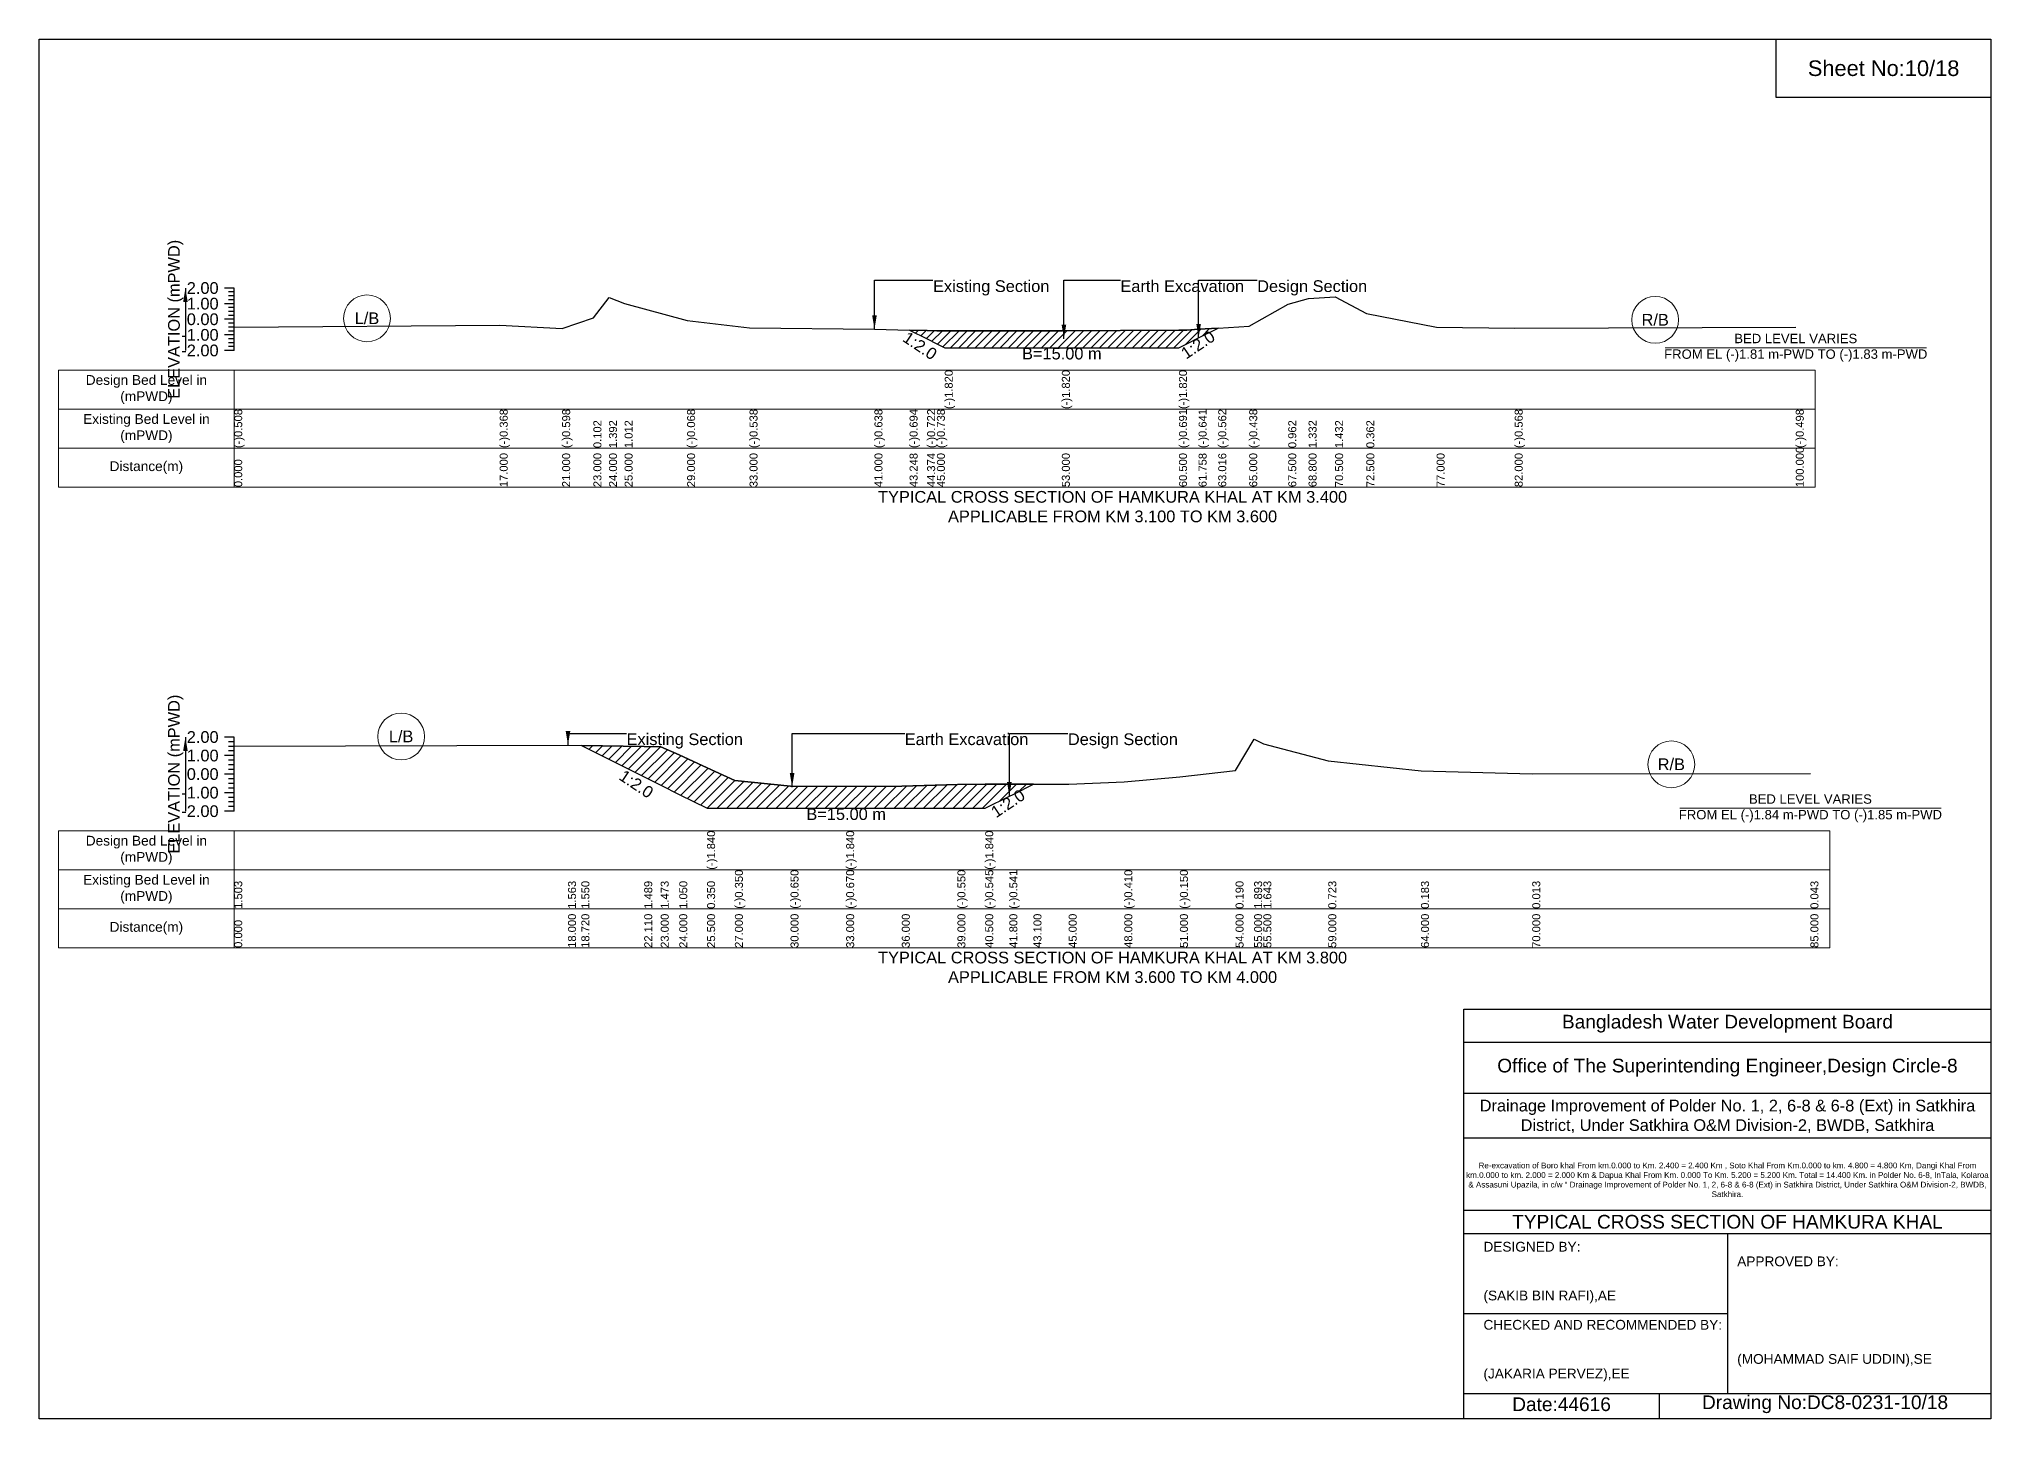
# Model space of a CAD drawing. Header units: inches. Extents: x 91000 to 278000, y -5656 to 20000.
# Drawn here: x 190000 to 198000, y 14344 to 20000 of the extents above; entities that cross this region are included whole.
import ezdxf

# ---------------------------------------------------------------- set-up
doc = ezdxf.new("R2010")
doc.units = ezdxf.units.IN
doc.header["$LTSCALE"] = 7
doc.header["$MEASUREMENT"] = 0
for name, color, linetype, lineweight in [('Cross section Data Border', 7, 'Continuous', 9), ('Cross Section Labels', 7, 'Continuous', 9), ('Existing_Bed_Level for Xsection', 7, 'Continuous', 25)]:
    doc.layers.add(name, color=color, linetype=linetype, lineweight=lineweight)
doc.styles.get("Standard").update_dxf_attribs({"font": 'arial.ttf'})
doc.dimstyles.get("Standard").update_dxf_attribs({"dimtxt": 0.18, "dimasz": 0.18, "dimexe": 0.18, "dimexo": 0.0625, "dimgap": 0.09, "dimtad": 0, "dimtih": 1, "dimtoh": 1, "dimdec": 4, "dimzin": 0, "dimdsep": 46, "dimtxsty": 'Standard', "dimcen": 0.09, "dimadec": 0, "dimazin": 0, "dimtfac": 1, "dimtdec": 4, "dimtofl": 0, "dimtmove": 0, "dimatfit": 3, "dimfxl": 1, "dimtolj": 1, "dimtzin": 0, "dimarcsym": 0})

msp = doc.modelspace()

# ---------------------------------------------------------------- hatches: boundary and pattern name
at = {"layer": 'Existing_Bed_Level for Xsection'}
h = msp.add_hatch(dxfattribs=at)
h.set_pattern_fill('ANSI31', color=256, scale=192, style=0)
h.paths.add_polyline_path([(193567.9, 18806.8), (193639.9, 18770.8), (193680, 18750.8), (193712, 18734.8), (194192, 18734.8), (194672, 18734.8), (194704, 18750.8), (194752.5, 18775), (194833, 18815.3), (194752.5, 18810.2), (194704, 18807.2), (194672, 18807), (194192, 18804), (193712, 18804), (193680, 18804), (193639.9, 18805)])
h = msp.add_hatch(dxfattribs=at)
h.set_pattern_fill('ANSI31', color=256, scale=228, style=0)
h.paths.add_polyline_path([(192222.7, 17104.7), (192480.4, 16975.9), (192548, 16942.1), (192624, 16904.1), (192738, 16847.1), (192852, 16847.1), (193080, 16847.1), (193308, 16847.1), (193536, 16847.1), (193764, 16847.1), (193878, 16847.1), (193976.8, 16896.5), (193992, 16904.1), (194075.6, 16945.9), (193992, 16945.9), (193976.8, 16945.8), (193878, 16945.5), (193764, 16945.1), (193536, 16937.5), (193308, 16936), (193080, 16937.5), (192852, 16960.3), (192738, 17013.5), (192624, 17066.7), (192548, 17098.9), (192480.4, 17100.1)])

# ---------------------------------------------------------------- linework, layer by layer
for points in [[(190000, 20000), (198000, 20000), (198000, 14344), (190000, 14344)], [(197120, 20000), (198000, 20000), (198000, 19760), (197120, 19760)]]:
    msp.add_lwpolyline(points, close=True)
for points in [[(195840, 14344), (195840, 16024), (198000, 16024)], [(195840, 15888), (198000, 15888)], [(195840, 15680), (198000, 15680)], [(195840, 15496), (198000, 15496)], [(195840, 15200), (198000, 15200)], [(195840, 15104), (198000, 15104)], [(196920, 15104), (196920, 14448)], [(195840, 14776), (196920, 14776)], [(195840, 14448), (198000, 14448)], [(196640, 14448), (196640, 14344)]]:
    msp.add_lwpolyline(points)
at = {"layer": 'Cross section Data Border'}
for points in [[(190080, 18643.2), (197280, 18643.2), (197280, 18163.2), (190080, 18163.2)], [(190080, 16754.9), (197340, 16754.9), (197340, 16274.9), (190080, 16274.9)]]:
    msp.add_lwpolyline(points, close=True, dxfattribs=at)
for points in [[(190800, 18643.2), (190800, 18163.2)], [(190080, 18483.2), (197280, 18483.2)], [(190080, 18323.2), (197280, 18323.2)], [(190800, 16754.9), (190800, 16274.9)], [(190080, 16594.9), (197340, 16594.9)], [(190080, 16434.9), (197340, 16434.9)]]:
    msp.add_lwpolyline(points, dxfattribs=at)
at = {"layer": 'Cross Section Labels'}
for points in [[(196664.2, 18734.8), (197735.8, 18734.8)], [(196724.2, 16847.1), (197795.8, 16847.1)]]:
    msp.add_lwpolyline(points, dxfattribs=at)
for centre in [(191344, 18855.2), (196624, 18849.1), (191484, 17141.4), (196690, 17027)]:
    msp.add_circle(centre, 96, dxfattribs=at)
at = {"layer": 'Existing_Bed_Level for Xsection'}
for points in [[(190800, 18979.2), (190760, 18979.2)], [(190800, 18963.2), (190776, 18963.2)], [(190800, 18723.2), (190800, 18787.2), (190800, 18851.2), (190800, 18915.2), (190800, 18979.2)], [(190800, 18915.2), (190760, 18915.2)], [(190800, 18947.2), (190776, 18947.2)], [(190800, 18931.2), (190776, 18931.2)], [(190800, 18899.2), (190776, 18899.2)], [(190800, 18883.2), (190776, 18883.2)], [(190800, 18818.7), (191888, 18827.7), (192144, 18813), (192272, 18857.8), (192336, 18940.3), (192400, 18916), (192656, 18846.9), (192912, 18816.8), (193424, 18810.4), (193567.9, 18806.8), (193639.9, 18805), (193680, 18804), (193712, 18804), (193712, 18804), (194192, 18804), (194192, 18804), (194672, 18807), (194672, 18807), (194704, 18807.2), (194752.5, 18810.2), (194833, 18815.3), (194960, 18823.2), (195120, 18912.8), (195203.2, 18936.5), (195312, 18942.9), (195440, 18874.4), (195728, 18818.7), (196048, 18814.9), (197200, 18819.4)], [(190800, 18851.2), (190760, 18851.2)], [(190800, 18867.2), (190776, 18867.2)], [(190800, 18835.2), (190776, 18835.2)], [(190800, 18819.2), (190776, 18819.2)], [(190800, 18803.2), (190776, 18803.2)], [(190800, 18787.2), (190760, 18787.2)], [(190800, 18723.2), (190760, 18723.2)], [(190800, 18771.2), (190776, 18771.2)], [(190800, 18755.2), (190776, 18755.2)], [(190800, 18739.2), (190776, 18739.2)], [(190800, 17138.9), (190760, 17138.9)], [(190800, 16834.9), (190800, 16910.9), (190800, 16986.9), (190800, 17062.9), (190800, 17138.9)], [(190800, 17101.1), (192168, 17105.7), (192222.7, 17104.7), (192480.4, 17100.1), (192548, 17098.9), (192624, 17066.7), (192738, 17013.5), (192738, 17013.5), (192852, 16960.3), (193080, 16937.5), (193308, 16936), (193308, 16936), (193536, 16937.5), (193764, 16945.1), (193878, 16945.5), (193878, 16945.5), (193976.8, 16945.8), (193992, 16945.9), (194075.6, 16945.9), (194220, 16945.9), (194448, 16955.8), (194676, 16975.5), (194904, 17001.4), (194980, 17130.8), (195018, 17111.8), (195284, 17041.9), (195664, 17000.8), (196120, 16987.9), (197260, 16990.2)], [(190800, 17062.9), (190760, 17062.9)], [(190800, 17119.9), (190776, 17119.9)], [(190800, 17100.9), (190776, 17100.9)], [(190800, 17081.9), (190776, 17081.9)], [(190800, 17043.9), (190776, 17043.9)], [(190800, 16986.9), (190760, 16986.9)], [(190800, 17024.9), (190776, 17024.9)], [(190800, 17005.9), (190776, 17005.9)], [(190800, 16967.9), (190776, 16967.9)], [(190800, 16910.9), (190760, 16910.9)], [(190800, 16948.9), (190776, 16948.9)], [(190800, 16929.9), (190776, 16929.9)], [(190800, 16891.9), (190776, 16891.9)], [(190800, 16834.9), (190760, 16834.9)], [(190800, 16872.9), (190776, 16872.9)], [(190800, 16853.9), (190776, 16853.9)]]:
    msp.add_lwpolyline(points, dxfattribs=at)
for points in [[(193567.9, 18806.8), (193567.9, 18806.8), (193639.9, 18770.8), (193680, 18750.8), (193712, 18734.8), (193712, 18734.8), (194192, 18734.8), (194192, 18734.8), (194672, 18734.8), (194672, 18734.8), (194704, 18750.8), (194752.5, 18775), (194833, 18815.3), (194833, 18815.3), (194833, 18815.3), (194752.5, 18810.2), (194704, 18807.2), (194672, 18807), (194672, 18807), (194192, 18804), (194192, 18804), (193712, 18804), (193712, 18804), (193680, 18804), (193639.9, 18805), (193567.9, 18806.8)], [(192222.7, 17104.7), (192480.4, 16975.9), (192548, 16942.1), (192624, 16904.1), (192738, 16847.1), (192738, 16847.1), (192852, 16847.1), (193080, 16847.1), (193308, 16847.1), (193308, 16847.1), (193536, 16847.1), (193764, 16847.1), (193878, 16847.1), (193878, 16847.1), (193976.8, 16896.5), (193992, 16904.1), (194075.6, 16945.9), (194075.6, 16945.9), (194075.6, 16945.9), (193992, 16945.9), (193976.8, 16945.8), (193878, 16945.5), (193878, 16945.5), (193764, 16945.1), (193536, 16937.5), (193308, 16936), (193308, 16936), (193080, 16937.5), (192852, 16960.3), (192738, 17013.5), (192738, 17013.5), (192624, 17066.7), (192548, 17098.9), (192480.4, 17100.1)]]:
    msp.add_lwpolyline(points, close=True, dxfattribs=at)

# ---------------------------------------------------------------- texts
at = {"attachment_point": 5}
for s, insert, char_height in [('Sheet No:10/18', (197560, 19880), 64), ('Bangladesh Water Development Board', (196920, 15964), 56), ('Office of The Superintending Engineer,Design Circle-8', (196920, 15784), 56)]:
    msp.add_mtext(s, dxfattribs=dict(at, insert=insert, char_height=char_height))
for s, insert, char_height, width, attachment_point in [('Drainage Improvement of Polder No. 1, 2, 6-8 & 6-8 (Ext) in Satkhira District, Under Satkhira O&M Division-2, BWDB, Satkhira', (196920, 15584), 48, 2240, 5), ('Re-excavation of Boro khal From km.0.000 to Km. 2.400 = 2.400 Km , Soto Khal From Km.0.000 to km. 4.800 = 4.800 Km, Dangi Khal From km.0.000 to km. 2.000 = 2.000 Km & Dapua Khal From Km. 0.000 To Km. 5.200 = 5.200 Km. Total = 14.400 Km. in Polder No. 6-8, InTala, Kolaroa & Assasuni Upazila, in c/w “ Drainage Improvement of Polder No. 1, 2, 6-8 & 6-8 (Ext) in Satkhira District, Under Satkhira O&M Division-2, BWDB, Satkhira.', (196920, 15324), 23.565, 2160, 5), ('TYPICAL CROSS SECTION OF HAMKURA KHAL', (196920, 15152), 56, 2240, 5), ('DESIGNED BY:^J^J^J(SAKIB BIN RAFI),AE', (195920, 14944), 40, 1120, 4), ('APPROVED BY:^J^J^J^J^J^J(MOHAMMAD SAIF UDDIN),SE', (196960, 14784), 40, 1120, 4), ('CHECKED AND RECOMMENDED BY:^J^J^J(JAKARIA PERVEZ),EE', (195920, 14624), 40, 1120, 4), ('Date:44616', (196240, 14404), 56, 1120, 5), ('Drawing No:DC8-0231-10/18', (197320, 14404), 56, 1760, 5)]:
    msp.add_mtext(s, dxfattribs=dict(insert=insert, char_height=char_height, width=width, attachment_point=attachment_point))
at = {"layer": 'Cross section Data Border', "char_height": 40, "width": 640, "attachment_point": 5}
for s, insert in [('Design Bed Level in (mPWD)', (190440, 18563.2)), ('Existing Bed Level in (mPWD)', (190440, 18403.2)), ('Distance(m)', (190440, 18243.2)), ('Design Bed Level in (mPWD)', (190440, 16674.9)), ('Existing Bed Level in (mPWD)', (190440, 16514.9)), ('Distance(m)', (190440, 16354.9))]:
    msp.add_mtext(s, dxfattribs=dict(at, insert=insert))
at = {"layer": 'Cross Section Labels'}
for s, insert, char_height, attachment_point in [('Existing Section', (193664, 19011.2), 48, 1), ('Earth Excavation', (194432, 19011.2), 48, 1), ('Design Section', (194992.5, 19011.2), 48, 1), ('L/B', (191344, 18855.2), 48, 5), ('R/B', (196624, 18849.1), 48, 5), ('B=15.00 m', (194192, 18734.8), 48, 2), ('BED LEVEL VARIES ^JFROM EL (-)1.81 m-PWD TO (-)1.83 m-PWD', (197200, 18734.8), 38.4, 5), ('TYPICAL CROSS SECTION OF HAMKURA KHAL AT KM 3.400^JAPPLICABLE FROM KM 3.100 TO KM 3.600', (194400, 18083.2), 48, 5), ('L/B', (191484, 17141.4), 48, 5), ('Existing Section', (192408, 17154.1), 48, 1), ('Earth Excavation', (193548, 17154.1), 48, 1), ('Design Section', (194216.8, 17154.1), 48, 1), ('R/B', (196690, 17027), 48, 5), ('BED LEVEL VARIES ^JFROM EL (-)1.84 m-PWD TO (-)1.85 m-PWD', (197260, 16847.1), 38.4, 5), ('B=15.00 m', (193308, 16847.1), 48, 2), ('TYPICAL CROSS SECTION OF HAMKURA KHAL AT KM 3.800^JAPPLICABLE FROM KM 3.600 TO KM 4.000', (194400, 16194.9), 48, 5)]:
    msp.add_mtext(s, dxfattribs=dict(at, insert=insert, char_height=char_height, attachment_point=attachment_point))
at = {"layer": 'Cross Section Labels', "char_height": 48, "attachment_point": 2}
for insert, rotation in [((194736.5, 18767), 33.69007), ((193623.9, 18762.8), 326.30993), ((192461.4, 16966.4), 326.30993), ((193957.8, 16887), 33.69007)]:
    msp.add_mtext('1:2.0', dxfattribs=dict(at, insert=insert, rotation=rotation))
at = {"layer": 'Existing_Bed_Level for Xsection', "rotation": 90}
for s, insert, char_height, attachment_point in [('ELEVATION (mPWD)', (190560, 18851.2), 48, 5), ('(-)1.820', (193712, 18483.2), 32.8, 1), ('(-)1.820', (194192, 18483.2), 32.8, 1), ('(-)1.820', (194672, 18483.2), 32.8, 1), ('(-)0.508', (190800, 18323.2), 32.8, 1), ('(-)0.368', (191888, 18323.2), 32.8, 1), ('(-)0.598', (192144, 18323.2), 32.8, 1), ('(-)0.068', (192656, 18323.2), 32.8, 1), ('(-)0.538', (192912, 18323.2), 32.8, 1), ('(-)0.638', (193424, 18323.2), 32.8, 1), ('(-)0.694', (193567.9, 18323.2), 32.8, 1), ('(-)0.722', (193639.9, 18323.2), 32.8, 1), ('(-)0.738', (193680, 18323.2), 32.8, 1), ('(-)0.691', (194672, 18323.2), 32.8, 1), ('(-)0.641', (194752.5, 18323.2), 32.8, 1), ('(-)0.562', (194833, 18323.2), 32.8, 1), ('(-)0.438', (194960, 18323.2), 32.8, 1), ('(-)0.568', (196048, 18323.2), 32.8, 1), ('(-)0.498', (197200, 18323.2), 32.8, 1), ('0.102', (192272, 18323.2), 32.8, 1), ('1.392', (192336, 18323.2), 32.8, 1), ('1.012', (192400, 18323.2), 32.8, 1), ('0.962', (195120, 18323.2), 32.8, 1), ('1.332', (195203.2, 18323.2), 32.8, 1), ('1.432', (195312, 18323.2), 32.8, 1), ('0.362', (195440, 18323.2), 32.8, 1), ('100.000', (197200, 18163.2), 32.8, 1), ('0.000', (190800, 18163.2), 32.8, 1), ('17.000', (191888, 18163.2), 32.8, 1), ('21.000', (192144, 18163.2), 32.8, 1), ('23.000', (192272, 18163.2), 32.8, 1), ('24.000', (192336, 18163.2), 32.8, 1), ('25.000', (192400, 18163.2), 32.8, 1), ('29.000', (192656, 18163.2), 32.8, 1), ('33.000', (192912, 18163.2), 32.8, 1), ('41.000', (193424, 18163.2), 32.8, 1), ('43.248', (193567.9, 18163.2), 32.8, 1), ('44.374', (193639.9, 18163.2), 32.8, 1), ('45.000', (193680, 18163.2), 32.8, 1), ('53.000', (194192, 18163.2), 32.8, 1), ('60.500', (194672, 18163.2), 32.8, 1), ('61.758', (194752.5, 18163.2), 32.8, 1), ('63.016', (194833, 18163.2), 32.8, 1), ('65.000', (194960, 18163.2), 32.8, 1), ('67.500', (195120, 18163.2), 32.8, 1), ('68.800', (195203.2, 18163.2), 32.8, 1), ('70.500', (195312, 18163.2), 32.8, 1), ('72.500', (195440, 18163.2), 32.8, 1), ('77.000', (195728, 18163.2), 32.8, 1), ('82.000', (196048, 18163.2), 32.8, 1), ('ELEVATION (mPWD)', (190560, 16986.9), 48, 5), ('(-)1.840', (192738, 16594.9), 32.8, 1), ('(-)1.840', (193308, 16594.9), 32.8, 1), ('(-)1.840', (193878, 16594.9), 32.8, 1), ('(-)0.350', (192852, 16434.9), 32.8, 1), ('(-)0.650', (193080, 16434.9), 32.8, 1), ('(-)0.670', (193308, 16434.9), 32.8, 1), ('(-)0.550', (193764, 16434.9), 32.8, 1), ('(-)0.545', (193878, 16434.9), 32.8, 1), ('(-)0.541', (193976.8, 16434.9), 32.8, 1), ('(-)0.410', (194448, 16434.9), 32.8, 1), ('(-)0.150', (194676, 16434.9), 32.8, 1), ('1.503', (190800, 16434.9), 32.8, 1), ('1.563', (192168, 16434.9), 32.8, 1), ('1.550', (192222.7, 16434.9), 32.8, 1), ('1.489', (192480.4, 16434.9), 32.8, 1), ('1.473', (192548, 16434.9), 32.8, 1), ('1.050', (192624, 16434.9), 32.8, 1), ('0.350', (192738, 16434.9), 32.8, 1), ('0.190', (194904, 16434.9), 32.8, 1), ('1.893', (194980, 16434.9), 32.8, 1), ('1.643', (195018, 16434.9), 32.8, 1), ('0.723', (195284, 16434.9), 32.8, 1), ('0.183', (195664, 16434.9), 32.8, 1), ('0.013', (196120, 16434.9), 32.8, 1), ('0.043', (197260, 16434.9), 32.8, 1), ('18.000', (192168, 16274.9), 32.8, 1), ('18.720', (192222.7, 16274.9), 32.8, 1), ('22.110', (192480.4, 16274.9), 32.8, 1), ('23.000', (192548, 16274.9), 32.8, 1), ('24.000', (192624, 16274.9), 32.8, 1), ('25.500', (192738, 16274.9), 32.8, 1), ('27.000', (192852, 16274.9), 32.8, 1), ('30.000', (193080, 16274.9), 32.8, 1), ('33.000', (193308, 16274.9), 32.8, 1), ('36.000', (193536, 16274.9), 32.8, 1), ('39.000', (193764, 16274.9), 32.8, 1), ('40.500', (193878, 16274.9), 32.8, 1), ('41.800', (193976.8, 16274.9), 32.8, 1), ('43.100', (194075.6, 16274.9), 32.8, 1), ('45.000', (194220, 16274.9), 32.8, 1), ('48.000', (194448, 16274.9), 32.8, 1), ('51.000', (194676, 16274.9), 32.8, 1), ('54.000', (194904, 16274.9), 32.8, 1), ('55.000', (194980, 16274.9), 32.8, 1), ('55.500', (195018, 16274.9), 32.8, 1), ('59.000', (195284, 16274.9), 32.8, 1), ('64.000', (195664, 16274.9), 32.8, 1), ('70.000', (196120, 16274.9), 32.8, 1), ('85.000', (197260, 16274.9), 32.8, 1), ('0.000', (190800, 16274.9), 32.8, 1)]:
    msp.add_mtext(s, dxfattribs=dict(at, insert=insert, char_height=char_height, attachment_point=attachment_point))
at = {"layer": 'Existing_Bed_Level for Xsection', "char_height": 48, "attachment_point": 6}
for s, insert in [('2.00', (190736, 18979.2)), ('1.00', (190736, 18915.2)), ('-1.00', (190736, 18787.2)), ('0.00', (190736, 18851.2)), ('-2.00', (190736, 18723.2)), ('2.00', (190736, 17138.9)), ('1.00', (190736, 17062.9)), ('0.00', (190736, 16986.9)), ('-1.00', (190736, 16910.9)), ('-2.00', (190736, 16834.9))]:
    msp.add_mtext(s, dxfattribs=dict(at, insert=insert))

# ---------------------------------------------------------------- leaders
at = {"layer": 'Cross Section Labels', "annotation_type": 0, "has_hookline": 1, "hookline_direction": 0}
for points, text_width in [([(193424, 18810.4), (193424, 19011.2), (193663.9, 19011.2)], 467.2), ([(194200.5, 18771.6), (194200.5, 19011.2), (194431.9, 19011.2)], 497), ([(194752.5, 18775), (194752.5, 19011.2), (194992.4, 19011.2)], 441.2), ([(192168, 17105.7), (192168, 17154.1), (192407.9, 17154.1)], 467.2), ([(193086.5, 16933.5), (193086.5, 17154.1), (193547.9, 17154.1)], 497), ([(193976.8, 16896.5), (193976.8, 17154.1), (194216.7, 17154.1)], 441.2)]:
    msp.add_leader(points, dimstyle='Standard', override={"dimasz": 57.6}, dxfattribs=dict(at, text_width=text_width))
at = {"layer": 'Existing_Bed_Level for Xsection'}
for points in [[(190600, 18979.2), (190600, 18723.2)], [(190600, 17138.9), (190600, 16834.9)]]:
    msp.add_leader(points, dimstyle='Standard', override={"dimasz": 57.6}, dxfattribs=at)

doc.saveas('drawing.dxf')
